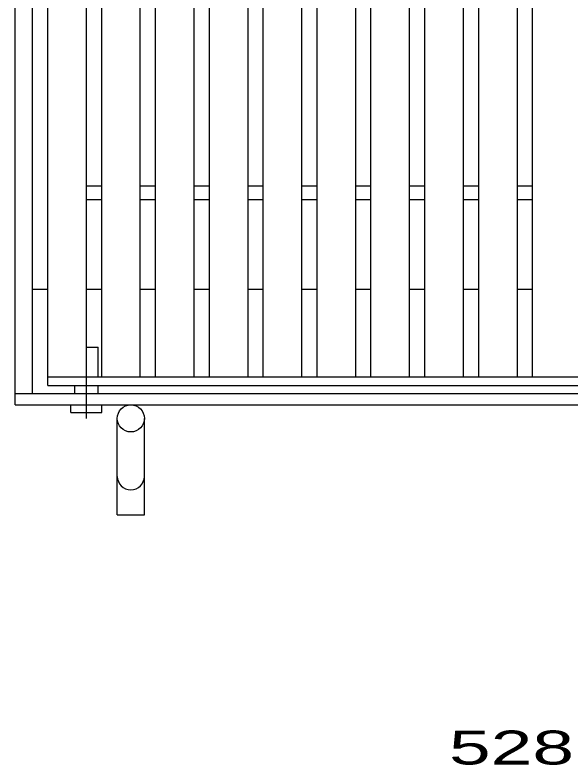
# Model space of a CAD drawing. Units: millimetres, scale not verified. Extents: x -1456 to 1385, y -1026 to 843.
# Drawn here: x -1000.8 to -712.8, y -319.7 to 68.8 of the extents above; entities that cross this region are included whole.
import ezdxf
from ezdxf.enums import TextEntityAlignment as Align

# ---------------------------------------------------------------- set-up
doc = ezdxf.new("R2010")
doc.units = ezdxf.units.MM
doc.header["$LTSCALE"] = 8
doc.linetypes.add('LONG_DASHED_DOTTED', pattern=[15.25, 12, -1.5, 0.25, -1.5])
for name, color, linetype, lineweight in [('48', 3, 'Continuous', 25), ('51', 6, 'Continuous', 25), ('54', 4, 'Continuous', 25)]:
    doc.layers.add(name, color=color, linetype=linetype, lineweight=lineweight)
doc.styles.add('ベクトル', font='')
doc.styles.get('ベクトル').set_extended_font_data('ベクトル')

msp = doc.modelspace()

# ---------------------------------------------------------------- linework, layer by layer
at = {"layer": '48'}
for p, q in [((-983.8, -118.7), (-983.8, 372.3)), ((-963.8, -118.7), (-963.8, 372.3)), ((-955.9, -118.7), (-955.9, 372.3)), ((-935.9, -118.7), (-935.9, 372.3)), ((-928, -118.7), (-928, 372.3)), ((-908, -118.7), (-908, 372.3)), ((-900.1, -118.7), (-900.1, 372.3)), ((-880.1, -118.7), (-880.1, 372.3)), ((-872.2, -118.7), (-872.2, 372.3)), ((-852.2, -118.7), (-852.2, 372.3)), ((-844.3, -118.7), (-844.3, 372.3)), ((-824.3, -118.7), (-824.3, 372.3)), ((-816.4, -118.7), (-816.4, 372.3)), ((-796.4, -118.7), (-796.4, 372.3)), ((-788.5, -118.7), (-788.5, 372.3)), ((-768.5, -118.7), (-768.5, 372.3)), ((-760.6, -118.7), (-760.6, 372.3)), ((-740.6, -118.7), (-740.6, 372.3)), ((-732.7, -118.7), (-732.7, 372.3)), ((-963.8, -19.7), (-955.9, -19.7)), ((-935.9, -19.7), (-928, -19.7)), ((-908, -19.7), (-900.1, -19.7)), ((-880.1, -19.7), (-872.2, -19.7)), ((-852.2, -19.7), (-844.3, -19.7)), ((-824.3, -19.7), (-816.4, -19.7)), ((-796.4, -19.7), (-788.5, -19.7)), ((-768.5, -19.7), (-760.6, -19.7)), ((-740.6, -19.7), (-732.7, -19.7)), ((-963.8, -26.7), (-955.9, -26.7)), ((-935.9, -26.7), (-928, -26.7)), ((-908, -26.7), (-900.1, -26.7)), ((-880.1, -26.7), (-872.2, -26.7)), ((-852.2, -26.7), (-844.3, -26.7)), ((-824.3, -26.7), (-816.4, -26.7)), ((-796.4, -26.7), (-788.5, -26.7)), ((-768.5, -26.7), (-760.6, -26.7)), ((-740.6, -26.7), (-732.7, -26.7)), ((-983.8, -118.7), (-489.8, -118.7)), ((-983.8, -123.2), (-983.8, -118.7)), ((-983.8, -118.7), (-963.8, -118.7)), ((-955.9, -118.7), (-935.9, -118.7)), ((-928, -118.7), (-908, -118.7)), ((-900.1, -118.7), (-880.1, -118.7)), ((-872.2, -118.7), (-852.2, -118.7)), ((-844.3, -118.7), (-824.3, -118.7)), ((-816.4, -118.7), (-796.4, -118.7)), ((-788.5, -118.7), (-768.5, -118.7)), ((-760.6, -118.7), (-740.6, -118.7)), ((-732.7, -118.7), (-712.7, -118.7)), ((-983.8, -123.2), (-489.8, -123.2))]:
    msp.add_line(p, q, dxfattribs=at)
at = {"layer": '51'}
for p, q in [((-1000.8, -133.2), (-1000.8, 386.8)), ((-991.8, -127.2), (-991.8, 380.8)), ((-991.8, -73.2), (-983.8, -73.2)), ((-963.8, -73.2), (-955.9, -73.2)), ((-935.9, -73.2), (-928, -73.2)), ((-908, -73.2), (-900.1, -73.2)), ((-880.1, -73.2), (-872.2, -73.2)), ((-852.2, -73.2), (-844.3, -73.2)), ((-824.3, -73.2), (-816.4, -73.2)), ((-796.4, -73.2), (-788.5, -73.2)), ((-768.5, -73.2), (-760.6, -73.2)), ((-740.6, -73.2), (-732.7, -73.2)), ((-963.8, -103.2), (-957.8, -103.2)), ((-957.8, -118.7), (-957.8, -103.2)), ((-969.8, -127.2), (-969.8, -123.2)), ((-957.8, -127.2), (-957.8, -123.2)), ((-1000.8, -127.2), (-472.8, -127.2)), ((-1000.8, -133.2), (-472.8, -133.2)), ((-971.8, -137.2), (-971.8, -133.2)), ((-955.8, -137.2), (-955.8, -133.2)), ((-971.8, -137.2), (-955.8, -137.2)), ((-947.8, -190.2), (-947.8, -140.2)), ((-933.8, -190.2), (-933.8, -140.2)), ((-947.8, -190.2), (-933.8, -190.2))]:
    msp.add_line(p, q, dxfattribs=at)
at = {"layer": '51', "linetype": 'LONG_DASHED_DOTTED'}
msp.add_line((-963.8, -140.2), (-963.8, -100.2), dxfattribs=at)
at = {"layer": '51'}
msp.add_circle((-940.8, -140.2), 7, dxfattribs=at)
msp.add_arc((-940.8, -170.2), 7, 180, 0, dxfattribs=at)

# ---------------------------------------------------------------- texts
at = {"layer": '54', "color": 2, "style": 'ベクトル', "width": 1.65}
msp.add_text(' 528 ', height=17.6, dxfattribs=at).set_placement((-786.8, -310.7), align=Align.MIDDLE_LEFT)

doc.saveas('drawing.dxf')
